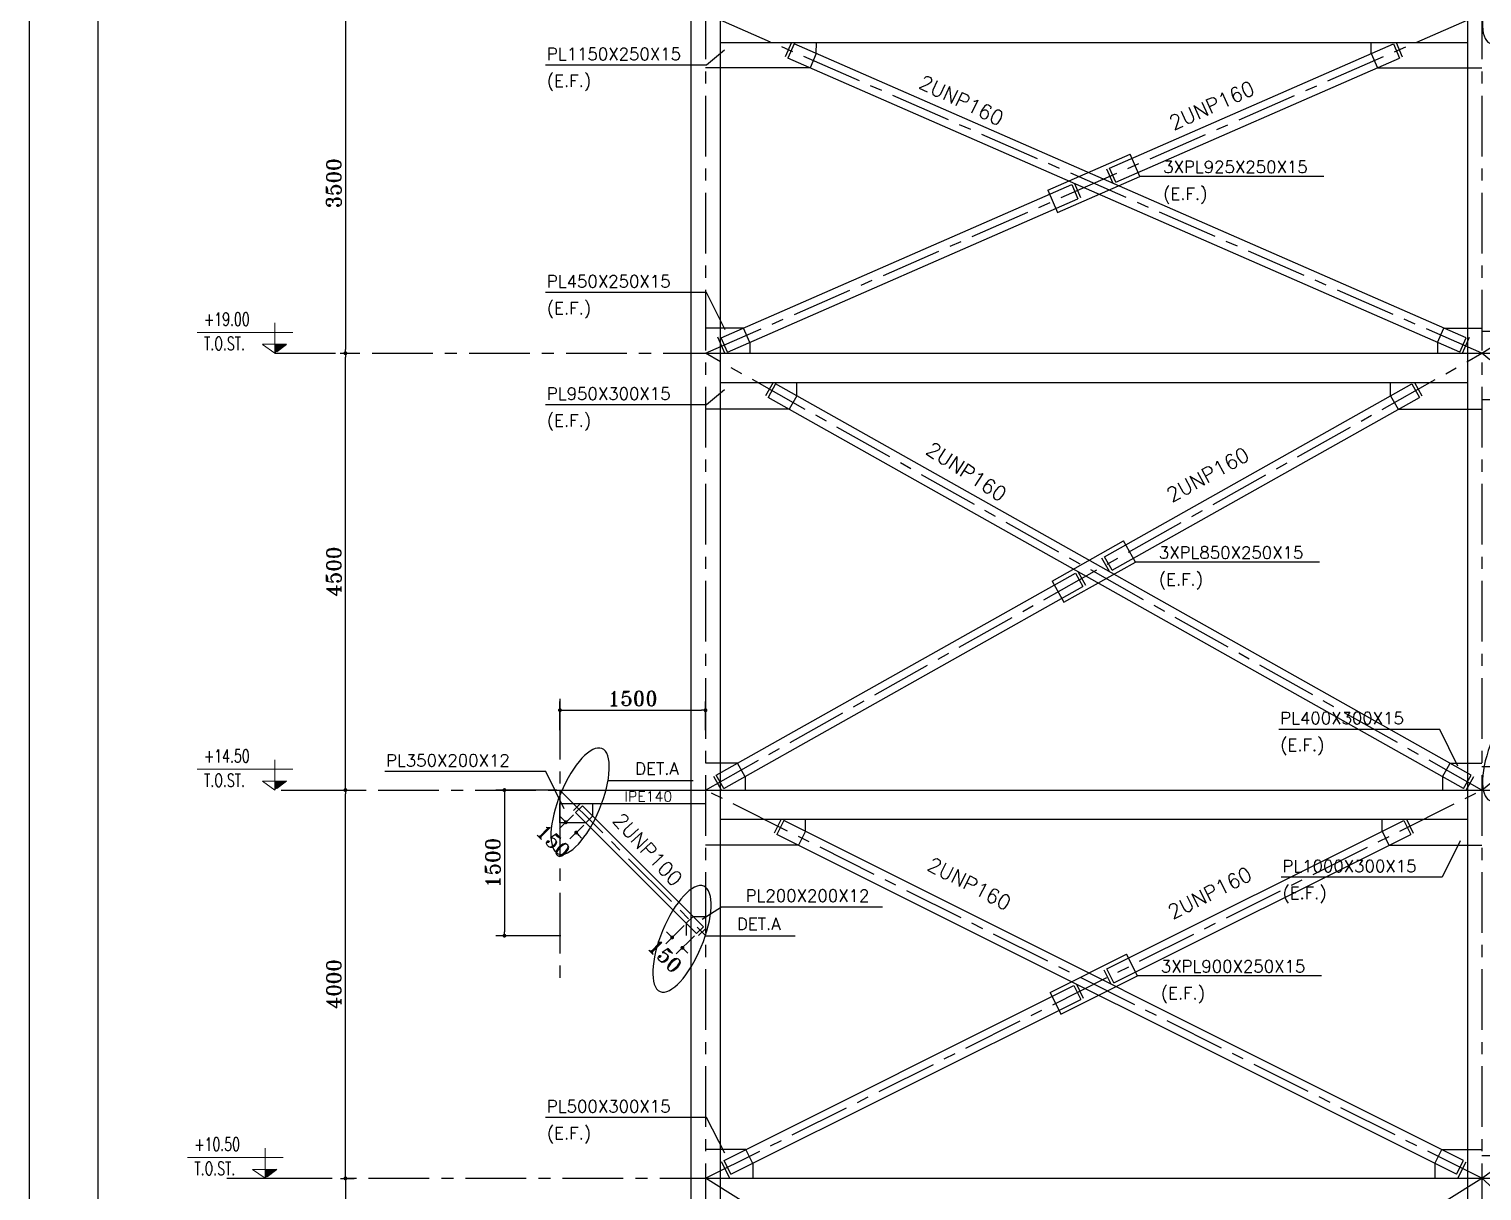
# Model space of a CAD drawing. Header units: inches. Extents: x 1387 to 2676, y -3554 to -2136.
# Drawn here: x 2520.25 to 2550.19, y -2833.79 to -2809.85 of the extents above; entities that cross this region are included whole.
import ezdxf
from ezdxf.enums import TextEntityAlignment as Align

# ---------------------------------------------------------------- set-up
doc = ezdxf.new("R2010")
doc.units = ezdxf.units.IN
doc.header["$MEASUREMENT"] = 0
doc.linetypes.add('CENTER', pattern=[2, 1.25, -0.25, 0.25, -0.25])
doc.linetypes.add('HIDDEN', pattern=[0.375, 0.25, -0.125])
for name, color, linetype in [('1', 1, 'Continuous'), ('2H', 2, 'HIDDEN'), ('2Y', 2, 'Continuous'), ('3', 3, 'HIDDEN'), ('3G', 3, 'Continuous'), ('AXE', 1, 'CENTER'), ('D', 1, 'Continuous'), ('DIM', 8, 'Continuous'), ('Layer4', 118, 'Continuous'), ('LEVEL', 3, 'HIDDEN'), ('MEMBER TEXT', 7, 'Continuous'), ('Pich', 2, 'Continuous')]:
    doc.layers.add(name, color=color, linetype=linetype)
doc.layers.add('2', color=2, linetype='Continuous', lineweight=9)
doc.styles.add('ROMANC', font='TXT.shx')
doc.styles.add('ROMANS', font='ROMANS')
doc.styles.add('ROMANT', font='romant')
doc.dimstyles.new('1-50-2', dxfattribs={"dimtxt": 0.3, "dimasz": 0.08, "dimexe": 0.18, "dimexo": 0.0625, "dimgap": 0.09, "dimtad": 1, "dimdec": 0, "dimlfac": 500, "dimdsep": 46, "dimtxsty": 'ROMANT', "dimblk": 'DOT', "dimcen": 0.09, "dimclrd": 1, "dimclre": 1, "dimclrt": 3, "dimadec": 0, "dimazin": 0, "dimtfac": 1, "dimtdec": 0, "dimtix": 1, "dimtofl": 0, "dimtmove": 2, "dimatfit": 3, "dimldrblk": 'DOT', "dimfxl": 1, "dimtolj": 1, "dimarcsym": 0})

# ---------------------------------------------------------------- blocks, each defined once
blk = doc.blocks.new('DOT')
at = {"layer": 'DIM', "color": 0, "linetype": 'ByBlock'}
blk.add_line((-0.5, 0), (-1, 0), dxfattribs=at)
at = {"layer": 'DIM', "color": 0, "linetype": 'ByBlock', "const_width": 0.5}
blk.add_lwpolyline([(-0.25, 0, 1), (0.25, 0, 1)], format="xyb", close=True, dxfattribs=at)
blk = doc.blocks.new('*D2699')
at = {"layer": 'Defpoints', "color": 0, "transparency": 16777216}
for p in [(2526.61, -2825.533), (2526.771, -2825.533), (2526.61, -2833.533)]:
    blk.add_point(p, dxfattribs=at)
at = {"layer": 'Pich', "color": 1, "lineweight": -2, "transparency": 16777216}
for p, q in [((2526.672, -2825.533), (2526.951, -2825.533)), ((2526.771, -2833.453), (2526.771, -2825.613)), ((2526.672, -2833.533), (2526.951, -2833.533))]:
    blk.add_line(p, q, dxfattribs=at)
at = {"layer": 'Pich', "color": 1, "lineweight": -2, "transparency": 16777216, "xscale": 0.08, "yscale": 0.08, "zscale": 0.08}
for p, rotation in [((2526.771, -2825.533), 90), ((2526.771, -2833.533), 270)]:
    blk.add_blockref('DOT', p, dxfattribs=dict(at, rotation=rotation))
at = {"layer": 'Pich', "color": 3, "transparency": 16777216, "insert": (2526.531, -2829.533), "char_height": 0.3, "attachment_point": 5, "rotation": 90, "style": 'ROMANT'}
blk.add_mtext('\\A1;4000', dxfattribs=at)
blk = doc.blocks.new('_Dot')
at = {"layer": 'DIM', "color": 0, "lineweight": -2}
blk.add_line((-0.5, 0), (-1, 0), dxfattribs=at)
at = {"layer": 'DIM', "color": 0, "const_width": 0.5}
blk.add_lwpolyline([(-0.25, 0, 1), (0.25, 0, 1)], format="xyb", close=True, dxfattribs=at)
blk = doc.blocks.new('*D2700')
at = {"layer": 'Defpoints', "color": 0, "transparency": 16777216}
for p in [(2526.771, -2833.533), (2526.771, -2843.533), (2526.771, -2843.533)]:
    blk.add_point(p, dxfattribs=at)
at = {"layer": 'Pich', "color": 1, "lineweight": -2, "transparency": 16777216}
for p, q in [((2526.771, -2833.613), (2526.771, -2843.453)), ((2526.834, -2833.533), (2526.951, -2833.533)), ((2526.834, -2843.533), (2526.951, -2843.533))]:
    blk.add_line(p, q, dxfattribs=at)
at = {"layer": 'Pich', "color": 1, "lineweight": -2, "transparency": 16777216, "xscale": 0.08, "yscale": 0.08, "zscale": 0.08}
for p, rotation in [((2526.771, -2833.533), 90), ((2526.771, -2843.533), 270)]:
    blk.add_blockref('DOT', p, dxfattribs=dict(at, rotation=rotation))
at = {"layer": 'Pich', "color": 3, "transparency": 16777216, "insert": (2526.531, -2838.533), "char_height": 0.3, "attachment_point": 5, "rotation": 90, "style": 'ROMANT'}
blk.add_mtext('\\A1;5000', dxfattribs=at)
blk = doc.blocks.new('*D2702')
at = {"layer": 'Defpoints', "color": 0, "transparency": 16777216}
for p in [(2526.601, -2816.533), (2526.771, -2816.533), (2526.601, -2825.533)]:
    blk.add_point(p, dxfattribs=at)
at = {"layer": 'Pich', "color": 1, "lineweight": -2, "transparency": 16777216}
for p, q in [((2526.664, -2816.533), (2526.951, -2816.533)), ((2526.771, -2825.453), (2526.771, -2816.613)), ((2526.664, -2825.533), (2526.951, -2825.533))]:
    blk.add_line(p, q, dxfattribs=at)
at = {"layer": 'Pich', "color": 1, "lineweight": -2, "transparency": 16777216, "xscale": 0.08, "yscale": 0.08, "zscale": 0.08}
for p, rotation in [((2526.771, -2816.533), 90), ((2526.771, -2825.533), 270)]:
    blk.add_blockref('DOT', p, dxfattribs=dict(at, rotation=rotation))
at = {"layer": 'Pich', "color": 3, "transparency": 16777216, "insert": (2526.531, -2821.033), "char_height": 0.3, "attachment_point": 5, "rotation": 90, "style": 'ROMANT'}
blk.add_mtext('\\A1;4500', dxfattribs=at)
blk = doc.blocks.new('*D2703')
at = {"layer": 'Defpoints', "color": 0, "transparency": 16777216}
for p in [(2526.771, -2809.533), (2526.771, -2816.533), (2526.771, -2816.533)]:
    blk.add_point(p, dxfattribs=at)
at = {"layer": 'Pich', "color": 1, "lineweight": -2, "transparency": 16777216}
for p, q in [((2526.834, -2809.533), (2526.951, -2809.533)), ((2526.771, -2809.613), (2526.771, -2816.453)), ((2526.834, -2816.533), (2526.951, -2816.533))]:
    blk.add_line(p, q, dxfattribs=at)
at = {"layer": 'Pich', "color": 1, "lineweight": -2, "transparency": 16777216, "xscale": 0.08, "yscale": 0.08, "zscale": 0.08}
for p, rotation in [((2526.771, -2809.533), 90), ((2526.771, -2816.533), 270)]:
    blk.add_blockref('DOT', p, dxfattribs=dict(at, rotation=rotation))
at = {"layer": 'Pich', "color": 3, "transparency": 16777216, "insert": (2526.531, -2813.033), "char_height": 0.3, "attachment_point": 5, "rotation": 90, "style": 'ROMANT'}
blk.add_mtext('\\A1;3500', dxfattribs=at)
blk = doc.blocks.new('*D3119')
at = {"layer": 'Defpoints', "color": 0, "transparency": 16777216}
for p in [(2534.192, -2823.887), (2531.192, -2824.362), (2534.192, -2824.362)]:
    blk.add_point(p, dxfattribs=at)
at = {"layer": 'Pich', "color": 1, "lineweight": -2, "transparency": 16777216}
for p, q in [((2531.192, -2824.3), (2531.192, -2823.707)), ((2531.272, -2823.887), (2534.112, -2823.887)), ((2534.192, -2824.3), (2534.192, -2823.707))]:
    blk.add_line(p, q, dxfattribs=at)
at = {"layer": 'Pich', "color": 1, "lineweight": -2, "transparency": 16777216, "xscale": 0.08, "yscale": 0.08, "zscale": 0.08, "rotation": 180}
blk.add_blockref('DOT', (2531.192, -2823.887), dxfattribs=at)
at = {"layer": 'Pich', "color": 1, "lineweight": -2, "transparency": 16777216, "xscale": 0.08, "yscale": 0.08, "zscale": 0.08}
blk.add_blockref('DOT', (2534.192, -2823.887), dxfattribs=at)
at = {"layer": 'Pich', "color": 3, "transparency": 16777216, "insert": (2532.692, -2823.647), "char_height": 0.3, "attachment_point": 5, "style": 'ROMANT'}
blk.add_mtext('\\A1;1500', dxfattribs=at)
blk = doc.blocks.new('*D3120')
at = {"layer": 'Defpoints', "color": 0, "transparency": 16777216}
for p in [(2531.192, -2825.533), (2530.048, -2828.533), (2531.276, -2828.533)]:
    blk.add_point(p, dxfattribs=at)
at = {"layer": 'Pich', "color": 1, "lineweight": -2, "transparency": 16777216}
for p, q in [((2531.129, -2825.533), (2529.868, -2825.533)), ((2530.048, -2825.613), (2530.048, -2828.453)), ((2531.213, -2828.533), (2529.868, -2828.533))]:
    blk.add_line(p, q, dxfattribs=at)
at = {"layer": 'Pich', "color": 1, "lineweight": -2, "transparency": 16777216, "xscale": 0.08, "yscale": 0.08, "zscale": 0.08}
for p, rotation in [((2530.048, -2825.533), 90), ((2530.048, -2828.533), 270)]:
    blk.add_blockref('DOT', p, dxfattribs=dict(at, rotation=rotation))
at = {"layer": 'Pich', "color": 3, "transparency": 16777216, "insert": (2529.808, -2827.033), "char_height": 0.3, "attachment_point": 5, "rotation": 90, "style": 'ROMANT'}
blk.add_mtext('\\A1;1500', dxfattribs=at)
blk = doc.blocks.new('*D3121')
at = {"layer": 'Defpoints', "color": 0, "transparency": 16777216}
for p in [(2531.514, -2825.996), (2531.726, -2826.208), (2531.526, -2826.409)]:
    blk.add_point(p, dxfattribs=at)
at = {"layer": 'Pich', "color": 1, "lineweight": -2, "transparency": 16777216}
for p, q in [((2531.47, -2826.04), (2531.186, -2826.324)), ((2531.257, -2826.14), (2531.201, -2826.084)), ((2531.682, -2826.253), (2531.399, -2826.536)), ((2531.582, -2826.465), (2531.639, -2826.522))]:
    blk.add_line(p, q, dxfattribs=at)
at = {"layer": 'Pich', "color": 1, "lineweight": -2, "transparency": 16777216, "xscale": 0.08, "yscale": 0.08, "zscale": 0.08}
for p, rotation in [((2531.314, -2826.197), 315.0000385691185), ((2531.526, -2826.409), 135.0000385691185)]:
    blk.add_blockref('DOT', p, dxfattribs=dict(at, rotation=rotation))
at = {"layer": 'Pich', "color": 3, "transparency": 16777216, "insert": (2531.058, -2826.585), "char_height": 0.3, "attachment_point": 5, "rotation": 315, "style": 'ROMANT'}
blk.add_mtext('\\A1;150', dxfattribs=at)
blk = doc.blocks.new('*D3122')
at = {"layer": 'Defpoints', "color": 0, "transparency": 16777216}
for p in [(2533.796, -2828.278), (2534.008, -2828.49), (2533.716, -2828.783)]:
    blk.add_point(p, dxfattribs=at)
at = {"layer": 'Pich', "color": 1, "lineweight": -2, "transparency": 16777216}
for p, q in [((2533.752, -2828.322), (2533.376, -2828.698)), ((2533.447, -2828.514), (2533.391, -2828.457)), ((2533.964, -2828.534), (2533.589, -2828.91)), ((2533.772, -2828.839), (2533.829, -2828.896))]:
    blk.add_line(p, q, dxfattribs=at)
at = {"layer": 'Pich', "color": 1, "lineweight": -2, "transparency": 16777216, "xscale": 0.08, "yscale": 0.08, "zscale": 0.08}
for p, rotation in [((2533.504, -2828.57), 315.00003856918), ((2533.716, -2828.783), 135.00003856918)]:
    blk.add_blockref('DOT', p, dxfattribs=dict(at, rotation=rotation))
at = {"layer": 'Pich', "color": 3, "transparency": 16777216, "insert": (2533.359, -2828.951), "char_height": 0.3, "attachment_point": 5, "rotation": 315, "style": 'ROMANT'}
blk.add_mtext('\\A1;150', dxfattribs=at)

msp = doc.modelspace()

# ---------------------------------------------------------------- linework, layer by layer
at = {"layer": '1'}
msp.add_lwpolyline([(2578.30094543, -2866.70794153), (2578.30094543, -2785.43959136), (2521.6679488, -2785.43959136), (2521.6679488, -2866.70794153)], close=True, dxfattribs=at)
at = {"layer": '2'}
for p, q in [((2525.68948899, -2816.10454546, 0.01499996), (2523.71783592, -2816.10454546, 0.01499996)), ((2525.31958209, -2816.53265937, 0.01499996), (2525.31958209, -2815.9082287, 0.01499996)), ((2525.31958209, -2816.53265937, 0.01499996), (2525.05953723, -2816.35249652, 0.01499996)), ((2525.05960382, -2816.34778567, 0.01499996), (2525.5596901, -2816.34778567, 0.01499996)), ((2525.68948899, -2825.10454546, 0.01499996), (2523.71783592, -2825.10454546, 0.01499996)), ((2525.31958209, -2825.53265937, 0.01499996), (2525.31958209, -2824.9082287, 0.01499996)), ((2525.31958209, -2825.53265937, 0.01499996), (2525.05953723, -2825.35249652, 0.01499996)), ((2525.05960382, -2825.34778567, 0.01499996), (2525.5596901, -2825.34778567, 0.01499996)), ((2525.11958209, -2833.53265937), (2525.11958209, -2832.9082287)), ((2525.48948899, -2833.10454546), (2523.51783592, -2833.10454546)), ((2525.11958209, -2833.53265937), (2524.85953723, -2833.35249652)), ((2524.85960382, -2833.34778567), (2525.3596901, -2833.34778567))]:
    msp.add_line(p, q, dxfattribs=at)
at = {"layer": '2H'}
for p, q in [((2525.5596235, -2816.35249652, 0.01499996), (2525.31958209, -2816.53265937, 0.01499996)), ((2525.5596235, -2825.35249652, 0.01499996), (2525.31958209, -2825.53265937, 0.01499996)), ((2525.3596235, -2833.35249652), (2525.11958209, -2833.53265937))]:
    msp.add_line(p, q, dxfattribs=at)
at = {"layer": '2Y'}
for p, q in [((2534.58409068, -2810.2851307, -0.00000005), (2534.21386213, -2810.59678715, -0.00000005)), ((2534.21386213, -2810.59678715, -0.00000005), (2530.89679601, -2810.59678715, -0.00000005)), ((2546.93363976, -2812.89065333, 0.00799075), (2543.14027087, -2812.89065333, 0.00799075)), ((2534.21386213, -2815.28173416, 0.01499996), (2530.89679601, -2815.28173416, 0.01499996)), ((2534.59672008, -2816.05009586, 0.01499996), (2534.21386213, -2815.28173416, 0.01499996)), ((2534.58411403, -2817.2851307, 0.01512507), (2534.21388549, -2817.59678715, 0.01512507)), ((2534.21388549, -2817.59678715, 0.01512507), (2530.89681936, -2817.59678715, 0.01512507)), ((2546.84392866, -2820.83657792, 0.00765882), (2543.05055977, -2820.83657792, 0.00765882)), ((2549.32491118, -2824.28173416), (2546.00784506, -2824.28173416)), ((2549.69513973, -2825.04018612), (2549.32491118, -2824.28173416)), ((2530.89926751, -2825.1536933), (2527.58220139, -2825.1536933)), ((2531.28212546, -2825.922055), (2530.89926751, -2825.1536933)), ((2532.18336042, -2825.33632589, 0.00005031), (2533.93877945, -2825.33632589, 0.00005031)), ((2549.74136164, -2826.57830119), (2549.3711331, -2827.33061003)), ((2549.3711331, -2827.33061003), (2546.05406698, -2827.33061003)), ((2534.12033209, -2828.19348621), (2534.51957306, -2827.94001009, -0.01527918)), ((2534.51953082, -2827.94001009, -0.01527918), (2537.83659693, -2827.94014238, -0.01527918)), ((2534.18990635, -2828.53513615, 0.00005031), (2536.03715239, -2828.53513615, 0.00005031)), ((2546.88428744, -2829.36268927, -0.00676203), (2543.09091855, -2829.36268927, -0.00676203)), ((2534.21389587, -2832.28173214, -0.01499996), (2530.89682975, -2832.28173214, -0.01499996)), ((2534.58688808, -2833.01416368, -0.01499996), (2534.21389587, -2832.28173214, -0.01499996))]:
    msp.add_line(p, q, dxfattribs=at)
at = {"layer": '2Y', "extrusion": (0, 0, -1)}
for centre in [(2550.80466625, -2809.05894707, -0.01484509), (2550.80464883, -2824.66233351, 0.0001548), (2531.60791741, -2825.76219808, 0.00005031), (2533.70629035, -2828.59756362, 0.00005031)]:
    msp.add_ellipse(centre, major_axis=(0.44980915, 1.08480463), ratio=0.3680028453, dxfattribs=at)
at = {"layer": '3'}
for points in [[(2525.31958209, -2816.53265937, 0.01499996), (2525.5596235, -2816.35249652, 0.01499996), (2525.31958209, -2816.35249652, 0.01499996)], [(2525.31958209, -2825.53265937, 0.01499996), (2525.5596235, -2825.35249652, 0.01499996), (2525.31958209, -2825.35249652, 0.01499996)], [(2525.11958209, -2833.53265937), (2525.3596235, -2833.35249652), (2525.11958209, -2833.35249652)]]:
    msp.add_solid(points, dxfattribs=at)
at = {"layer": '3G'}
for p, q in [((2533.89193407, -2791.23265937), (2533.89199319, -2853.93265937)), ((2534.49193407, -2791.23265937), (2534.49199319, -2853.93265937)), ((2549.89200652, -2791.23267446), (2549.89206565, -2853.93267446)), ((2534.49198339, -2810.13265937), (2549.89205584, -2810.13265937, 0.01499996)), ((2536.01763966, -2810.15655814, 0.00159982), (2535.88937054, -2810.44972539, 0.00159982)), ((2549.86602858, -2816.21562696, 0.01463432), (2536.01763966, -2810.15655814, 0.00165136)), ((2536.47571348, -2810.35697863, 0.00159982), (2536.47573012, -2810.13252018, 0.01306774)), ((2542.51785588, -2812.7154384, 0.00713433), (2548.36638438, -2810.15670849, 0.00165136)), ((2547.90830567, -2810.35711782, 0.00159982), (2547.9082945, -2810.13265937, 0.01306774)), ((2548.36638438, -2810.15670849, 0.00159982), (2548.49464635, -2810.44987886, 0.00159982)), ((2549.73775897, -2816.50879399, 0.01463432), (2535.88937054, -2810.44972539, 0.00165136)), ((2536.47571348, -2810.35697863, 0.00159982), (2536.34744437, -2810.65014587, 0.00159982)), ((2542.64611835, -2813.00860855, 0.00713433), (2548.49464635, -2810.44987886, 0.00165136)), ((2547.90830567, -2810.35711782, 0.00159982), (2548.03656764, -2810.65028819, 0.00159982)), ((2536.34744437, -2810.65014587, 0.00159982), (2534.19204696, -2810.65009542)), ((2548.03656764, -2810.65028819, 0.00159982), (2550.19196505, -2810.65029022)), ((2541.24368313, -2813.1746523, 0.00829505), (2542.93986077, -2812.43257496, 0.00670489)), ((2543.14027087, -2812.89065333, 0.00799075), (2542.93986077, -2812.43257496, 0.00700919)), ((2542.64611835, -2813.00860855, 0.00781407), (2542.51785584, -2812.71543831, 0.00718587)), ((2534.51784791, -2816.2154401, 0.01463432), (2541.73783565, -2813.05669707, 0.0078656)), ((2541.44409323, -2813.63273067, 0.00829505), (2543.14027087, -2812.89065333, 0.00670489)), ((2541.73783565, -2813.05669707, 0.00718587), (2541.86609816, -2813.34986732, 0.00781407)), ((2534.64611038, -2816.50861025, 0.01463432), (2541.86609812, -2813.34986723, 0.0078656)), ((2541.24368313, -2813.1746523, 0.00700918), (2541.44409323, -2813.63273067, 0.00799075)), ((2534.97592662, -2816.01503076, 0.01405248), (2534.19195744, -2816.0150315)), ((2535.10418871, -2816.30820005, 0.01468585), (2534.97592662, -2816.01503076, 0.01405248)), ((2549.27968553, -2816.30837264, 0.01468585), (2549.40795476, -2816.01520648, 0.01405248)), ((2549.40795476, -2816.01520648, 0.01405248), (2550.19192393, -2816.01522631)), ((2550.67496017, -2816.08321572, 0.01478261), (2550.19195993, -2816.08321526)), ((2534.64611038, -2816.50861025, 0.01468585), (2534.51784791, -2816.2154401, 0.01405248)), ((2535.10418909, -2816.30820092, 0.01468585), (2535.10418909, -2816.53265937, 0.01499996)), ((2549.27968515, -2816.30837351, 0.01468585), (2549.27967968, -2816.53283196, 0.01499996)), ((2549.73775897, -2816.50879399, 0.01468585), (2549.86602858, -2816.21562696, 0.01405248)), ((2534.49195793, -2816.53265937, 0.01512507), (2549.89203038, -2816.53265937, 0.03012503)), ((2534.4919585, -2817.13265937, 0.01512507), (2549.89203095, -2817.13265937, 0.03012503)), ((2535.63727562, -2817.16207505, 0.01369401), (2535.48039197, -2817.4409792, 0.01369401)), ((2549.97018407, -2825.22433954, 0.00020791), (2535.63727562, -2817.16207505, 0.01364498)), ((2536.07306334, -2817.40720575, 0.01369401), (2536.07306105, -2817.13265937, 0.01604126)), ((2542.41376466, -2820.72436389, 0.00770785), (2548.74671388, -2817.16206269, 0.01364498)), ((2548.31092662, -2817.40719421, 0.01369401), (2548.31092839, -2817.13264783, 0.01604126)), ((2548.74671388, -2817.16206269, 0.01369401), (2548.90359806, -2817.44096654, 0.01369401)), ((2549.81330042, -2825.50324368, 0.00020791), (2535.48039197, -2817.4409792, 0.01364498)), ((2536.07306334, -2817.40720575, 0.01369401), (2535.91617969, -2817.6861099, 0.01369401)), ((2542.57064883, -2821.00326774, 0.00770785), (2548.90359806, -2817.44096654, 0.01364498)), ((2548.31092662, -2817.40719421, 0.01369401), (2548.46781079, -2817.68609806, 0.01369401)), ((2551.17191236, -2817.48969493, 0.01404548), (2550.1919586, -2817.489694)), ((2535.91617969, -2817.6861099, 0.01369401), (2534.19195902, -2817.68611152, -0.00357451)), ((2548.46781079, -2817.68609806, 0.01369401), (2550.19203147, -2817.68609644, -0.00357451)), ((2541.33343703, -2821.22878973, 0.00673641), (2542.80542825, -2820.40079066, 0.0081164)), ((2543.05055977, -2820.83657792, 0.00765882), (2542.80542825, -2820.40079066, 0.00765882)), ((2541.57856855, -2821.66457699, 0.00673641), (2543.05055977, -2820.83657792, 0.0081164)), ((2542.57064883, -2821.00326774, 0.00765882), (2542.41376466, -2820.72436389, 0.00765882)), ((2534.41382063, -2825.22435421, 0.00020791), (2541.81334796, -2821.06209992, 0.00714496)), ((2541.33343703, -2821.22878973, 0.00719398), (2541.57856855, -2821.66457699, 0.00719398)), ((2541.81334796, -2821.06209992, 0.00719398), (2541.97023214, -2821.34100376, 0.00719398)), ((2534.5707048, -2825.50325806, 0.00020791), (2541.97023214, -2821.34100376, 0.00714496)), ((2534.84960789, -2824.97922269, 0.00015888), (2534.1920527, -2824.97922455, -0.00015178)), ((2535.00649207, -2825.25812654, 0.00015888), (2534.84960789, -2824.97922269, 0.00015888)), ((2549.3775127, -2825.25811298, 0.00015888), (2549.53439635, -2824.97920884, 0.00015888)), ((2549.53439635, -2824.97920884, 0.00015888), (2550.19195154, -2824.97920946, -0.00015178)), ((2550.58546684, -2825.05562324, 0.0001548), (2550.19191039, -2825.05562361)), ((2534.5707048, -2825.50325806, 0.00015888), (2534.41382063, -2825.22435421, 0.00015888)), ((2535.00649207, -2825.25812654, 0.00015888), (2535.00650594, -2825.53267292, 0.01387494)), ((2549.3775127, -2825.25811298, 0.00015888), (2549.37749934, -2825.53265937, 0.01387494)), ((2549.81330042, -2825.50324368, 0.00015888), (2549.97018407, -2825.22433954, 0.00015888)), ((2531.19196117, -2825.53265937), (2531.19196135, -2825.81243543)), ((2531.19196201, -2825.53265937), (2534.19205379, -2825.53267411, -0.00007354)), ((2534.49198339, -2825.53265937), (2549.89205584, -2825.53265937, 0.01499996)), ((2531.19196135, -2825.81243543), (2534.20325032, -2825.81245016, -0.00007354)), ((2531.19196159, -2826.20841749), (2531.19196135, -2825.81243543)), ((2531.6555875, -2825.85486381), (2531.51416624, -2825.99628526)), ((2531.51416624, -2825.99628526), (2534.00811737, -2828.49023303)), ((2531.6555875, -2825.85486381), (2534.14953863, -2828.34881158)), ((2531.86771968, -2826.0669957), (2531.86772092, -2825.81243873, -0.0000165)), ((2531.72629842, -2826.20841715), (2531.19196159, -2826.20841749)), ((2531.86771968, -2826.0669957), (2531.72629842, -2826.20841715)), ((2534.49198339, -2826.13265937), (2549.89205584, -2826.13265937, 0.01499996)), ((2535.80352257, -2826.15949222, -0.00139332), (2535.66041406, -2826.44570883, -0.00139332)), ((2549.80995427, -2833.16271811, -0.01457465), (2535.80352257, -2826.15949222, -0.00144364)), ((2536.25073604, -2826.38309927, -0.00139332), (2536.25075034, -2826.13265937, 0.01328689)), ((2542.46034678, -2829.21958154, -0.00718129), (2548.58051666, -2826.15949222, -0.00144364)), ((2548.13330319, -2826.38309927, -0.00139332), (2548.13328889, -2826.13265937, 0.01328689)), ((2548.58051666, -2826.15949222, -0.00139332), (2548.72362517, -2826.44570883, -0.00139332)), ((2549.66684565, -2833.44893467, -0.01457465), (2535.66041406, -2826.44570883, -0.00144364)), ((2536.25073604, -2826.38309927, -0.00139332), (2536.10762752, -2826.66931589, -0.00139332)), ((2542.60345482, -2829.5057962, -0.00718129), (2548.72361609, -2826.44568966, -0.00144364)), ((2548.13330319, -2826.38309927, -0.00139332), (2548.2764117, -2826.66931589, -0.00139332)), ((2536.10762752, -2826.66931589, -0.00139332), (2534.19208928, -2826.66931769)), ((2548.2764117, -2826.66931589, -0.00139332), (2550.19194995, -2826.66931769)), ((2533.93740645, -2828.13667969), (2533.79598519, -2828.27810114)), ((2533.79598519, -2828.27810114), (2533.79598519, -2828.53265937)), ((2533.93740645, -2828.13667969), (2534.19196479, -2828.13667969)), ((2534.14953863, -2828.34881158), (2534.00811737, -2828.49023303)), ((2541.29312068, -2829.70257234, -0.00823783), (2542.86731086, -2828.91547612, -0.00676203)), ((2543.09091855, -2829.36268927, -0.00791919), (2542.86731086, -2828.91547612, -0.00708067)), ((2542.60345566, -2829.50579788, -0.00776826), (2542.46034674, -2829.21958147, -0.0072316)), ((2534.57409487, -2833.16273867, -0.01457465), (2541.78058361, -2829.5594638, -0.00781857)), ((2541.51672836, -2830.14978549, -0.00823783), (2543.09091855, -2829.36268927, -0.00676203)), ((2541.78058357, -2829.55946373, -0.0072316), (2541.92369249, -2829.84568015, -0.00776825)), ((2534.71719358, -2833.44893467, -0.01457465), (2541.92369245, -2829.84568007, -0.00781857)), ((2541.29312068, -2829.70257234, -0.00708066), (2541.51672836, -2830.14978549, -0.00791919)), ((2535.02129842, -2832.93911105, -0.01462496), (2534.1919734, -2832.93911184)), ((2534.71719358, -2833.44893467, -0.01477529), (2534.57408494, -2833.16271809, -0.01462496)), ((2535.16440705, -2833.22532762, -0.01477529), (2535.02129832, -2832.93911086, -0.01462496)), ((2549.21963218, -2833.22532762, -0.01477529), (2549.36274091, -2832.93911086, -0.01462496)), ((2549.36274081, -2832.93911105, -0.01462496), (2550.19206583, -2832.93911184)), ((2549.66684565, -2833.44893467, -0.01477529), (2549.80995428, -2833.16271809, -0.01462496)), ((2550.62694273, -2833.06800311, -0.014818), (2550.19194391, -2833.0680027)), ((2535.16440705, -2833.22532762, -0.01477529), (2535.16440663, -2833.53265937, -0.01434501)), ((2549.21963218, -2833.22532762, -0.01477529), (2549.2196326, -2833.53265937, -0.01434501)), ((2534.49198339, -2833.53265937, -0.01499996), (2549.89205584, -2833.53265937))]:
    msp.add_line(p, q, dxfattribs=at)
at = {"layer": 'AXE'}
for p, q in [((2534.19192249, -2789.2250251), (2534.19199494, -2855.78661018)), ((2550.19199494, -2789.2250251), (2550.19192249, -2855.78661018)), ((2534.19195793, -2816.53265937, 0.01499996), (2550.1919661, -2809.53265937)), ((2550.19191084, -2816.53285417, 0.01499996), (2534.19207312, -2809.53246457)), ((2550.19191084, -2816.53285417, 0.01499996), (2561.19201857, -2809.53265937)), ((2535.9626708, -2810.13250768, 0.00159982), (2535.83440169, -2810.42567493, 0.00159982)), ((2548.42135382, -2810.13265937, 0.00159982), (2548.54961579, -2810.42582974, 0.00159982)), ((2542.5911489, -2813.03265767, 0.00781407), (2542.46288644, -2812.73948752, 0.00718587)), ((2541.7928051, -2813.03264795, 0.00718587), (2541.92106757, -2813.32581811, 0.00781407)), ((2534.59114094, -2816.53265937, 0.01468585), (2534.44668159, -2816.20246794, 0.0139725)), ((2549.79272783, -2816.53284445, 0.01468585), (2549.93719522, -2816.20265654, 0.0139725)), ((2525.31958209, -2816.53265937, 0.01499996), (2569.67528471, -2816.53265937, 0.01499996)), ((2550.19195085, -2825.53265902, -0.00007354), (2534.19195793, -2816.53265912, 0.01492642)), ((2534.19205444, -2825.53267411, -0.00007354), (2550.19203038, -2816.53264403, 0.01492642)), ((2561.19200348, -2825.53265937), (2550.19191084, -2816.53285417, 0.01499996)), ((2550.19191084, -2825.53265937), (2561.19200348, -2816.53285417, 0.01499996)), ((2535.58498109, -2817.13265937, 0.01369401), (2535.42809744, -2817.41156351, 0.01369401)), ((2548.79900835, -2817.13264691, 0.01369401), (2548.95589253, -2817.41155076, 0.01369401)), ((2542.51835436, -2821.03268352, 0.00765882), (2542.36147019, -2820.75377967, 0.00765882)), ((2541.86564243, -2821.03268414, 0.00719398), (2542.02252661, -2821.31158798, 0.00719398)), ((2531.19196, -2823.65094549), (2531.19196363, -2829.47287416)), ((2534.51841033, -2825.53267384, 0.00015888), (2534.36152616, -2825.25376999, 0.00015888)), ((2549.86559495, -2825.53265937, 0.00015888), (2550.0224786, -2825.25375523, 0.00015888)), ((2525.44805149, -2825.53265937), (2569.80375411, -2825.53265937)), ((2531.19196117, -2825.53265937), (2534.19196521, -2828.53265937)), ((2534.19197396, -2833.53265937, -0.01499996), (2550.19195102, -2825.53265937)), ((2550.19206527, -2833.53265937, -0.01499996), (2534.19208821, -2825.53265937)), ((2550.19206527, -2833.53265937, -0.01499996), (2561.19200348, -2825.53265937)), ((2531.61316107, -2825.81243743), (2531.47173981, -2825.95385888)), ((2535.74985695, -2826.13265937, -0.00139332), (2535.60674844, -2826.41887599, -0.00139332)), ((2548.63418227, -2826.13265937, -0.00139332), (2548.77729079, -2826.41887599, -0.00139332)), ((2534.19196506, -2828.39123796), (2534.0505438, -2828.53265941)), ((2542.54979008, -2829.53263081, -0.00776826), (2542.40668116, -2829.24641439, -0.0072316)), ((2541.83424915, -2829.53263081, -0.0072316), (2541.97735806, -2829.81884722, -0.00776825)), ((2534.69197396, -2833.53265937, -0.01480517), (2534.52041934, -2833.18955095, -0.01462496)), ((2549.69206527, -2833.53265937, -0.01480517), (2549.86361989, -2833.18955095, -0.01462496)), ((2525.24805149, -2833.53265937, -0.01499996), (2569.80375411, -2833.53265937, -0.01499996)), ((2550.19193405, -2843.53265937, -0.01499996), (2534.19197396, -2833.53265937, -0.01499996)), ((2534.19210518, -2843.53265937, -0.01499996), (2550.19206527, -2833.53265937, -0.01499996)), ((2561.19198651, -2843.53265937, -0.01499996), (2550.19206527, -2833.53265937, -0.01499996))]:
    msp.add_line(p, q, dxfattribs=at)
at = {"layer": 'D'}
msp.add_line((2524.32696957, -2833.53265937), (2526.47733037, -2833.53265937), dxfattribs=at)
at = {"layer": 'Layer4'}
msp.add_lwpolyline([(2520.25212388, -2784.02376645), (2520.25212388, -2868.12376645), (2579.71677035, -2868.12376645), (2579.71677035, -2784.02376645)], close=True, dxfattribs=at)

# ---------------------------------------------------------------- texts
at = {"layer": '2Y', "style": 'ROMANC'}
for p in [(2532.74137488, -2825.2151116, 0.00005031), (2534.83974782, -2828.41392187, 0.00005031)]:
    msp.add_text('DET.A', height=0.249999306, dxfattribs=at).set_placement(p)
at = {"layer": '3G', "style": 'ROMANC'}
for s, height, p in [('PL1150X250X15', 0.2499993062, (2530.9230251, -2810.49065702, -0.00000005)), ('(E.F.)', 0.249999306, (2530.9230251, -2811.04394313, -0.00000005)), ('3XPL925X250X15', 0.2499993062, (2543.62316837, -2812.81790538, 0.00799075)), ('(E.F.)', 0.249999306, (2543.62316837, -2813.37119149, 0.00799075)), ('PL450X250X15', 0.2499993062, (2530.9230251, -2815.17560404, 0.01499996)), ('(E.F.)', 0.249999306, (2530.9230251, -2815.72889014, 0.01499996)), ('PL950X300X15', 0.2499993062, (2530.92304846, -2817.49065702, 0.01512507)), ('(E.F.)', 0.249999306, (2530.92304846, -2818.04394313, 0.01512507)), ('3XPL850X250X15', 0.2499993062, (2543.53345726, -2820.76382997, 0.00765882)), ('(E.F.)', 0.249999306, (2543.53345726, -2821.31711608, 0.00765882)), ('PL400X300X15', 0.2499993062, (2546.03407415, -2824.17560404)), ('(E.F.)', 0.249999306, (2546.03407415, -2824.72889014)), ('PL350X200X12', 0.2499993062, (2527.60843049, -2825.04756317)), ('IPE140', 0.21249941, (2532.52212587, -2825.77158951, -0.00216021)), ('PL1000X300X15', 0.2499993062, (2546.08029607, -2827.22447991)), ('(E.F.)', 0.249999306, (2546.08029607, -2827.77776601)), ('3XPL900X250X15', 0.2499993062, (2543.57381604, -2829.28994132, -0.00676203)), ('(E.F.)', 0.249999306, (2543.57381604, -2829.84322743, -0.00676203)), ('PL500X300X15', 0.2499993062, (2530.92305885, -2832.17560201, -0.01499996)), ('(E.F.)', 0.249999306, (2530.92305885, -2832.72888812, -0.01499996))]:
    msp.add_text(s, height=height, dxfattribs=at).set_placement(p)
msp.add_text('PL200X200X12', height=0.2499993062, rotation=359.997714969, dxfattribs=at).set_placement((2535.01871315, -2827.83389988, -0.01527918))
at = {"layer": 'LEVEL', "style": 'ROMANS', "width": 0.7}
for s, p in [('+19.00', (2523.85863415, -2815.96491133, 0.01499996)), ('T.O.ST.  ', (2523.85863415, -2816.46615824, 0.01499996)), ('+14.50', (2523.85863415, -2824.96491133, 0.01499996)), ('T.O.ST.  ', (2523.85863415, -2825.46615824, 0.01499996)), ('+10.50', (2523.65863415, -2832.96491133)), ('T.O.ST.  ', (2523.65863415, -2833.46615824))]:
    msp.add_text(s, height=0.27, dxfattribs=at).set_placement(p)
at = {"layer": 'MEMBER TEXT', "color": 3, "ltscale": 2, "style": 'ROMANS'}
for s, rotation, p in [('2UNP160', 334.492784274, (2539.36256938, -2811.53765335, 0.00749998)), ('2UNP160', 24.125190238, (2544.72406994, -2811.64590907, 0.00749998)), ('2UNP160', 326.784899528, (2539.43955798, -2819.17202533, 0.00742644)), ('2UNP160', 28.829649966, (2544.65830926, -2819.24388275, 0.00742644)), ('2UNP100', 312.858448211, (2532.82579447, -2826.92026195)), ('2UNP160', 332.495366971, (2539.51893983, -2827.67477108, -0.00749998)), ('2UNP160', 26.688858349, (2544.6916597, -2827.86660942, -0.00749998))]:
    msp.add_text(s, height=0.3, rotation=rotation, dxfattribs=at).set_placement(p, align=Align.BOTTOM_CENTER)

# ---------------------------------------------------------------- dimensions: what is measured, and where the dimension line sits
at = {"layer": 'Pich'}
for base, p1, p2, picture, middle in [((2526.77104266, -2816.53265937), (2526.77104266, -2809.53265937), (2526.77104266, -2816.53265937), '*D2703', (2526.53104266, -2813.03265937)), ((2526.77104266, -2816.53265937), (2526.60104266, -2825.53265937), (2526.60104266, -2816.53265937), '*D2702', (2526.53104266, -2821.03265937)), ((2526.77104266, -2825.53265937), (2526.60956695, -2833.53265937), (2526.60956695, -2825.53265937), '*D2699', (2526.53104266, -2829.53265937)), ((2530.04841215, -2828.53265937), (2531.19196201, -2825.53265937), (2531.27569847, -2828.53265937), '*D3120', (2529.80841215, -2827.03265937)), ((2526.77104266, -2843.53265937), (2526.77104266, -2833.53265937), (2526.77104266, -2843.53265937), '*D2700', (2526.53104266, -2838.53265937))]:
    dim = msp.add_linear_dim(base=base, p1=p1, p2=p2, angle=90, dimstyle='1-50-2', dxfattribs=at)
    dim.commit()
    dim.dimension.update_dxf_attribs({"geometry": picture, "text_midpoint": middle})
dim = msp.add_linear_dim(base=(2534.19196201, -2823.8872383), p1=(2531.19196201, -2824.36237964), p2=(2534.19196201, -2824.36237644), dimstyle='1-50-2', dxfattribs=at)
dim.commit()
dim.dimension.update_dxf_attribs({"geometry": '*D3119', "text_midpoint": (2532.69196201, -2823.6472383)})
for base, p1, p2, picture, middle in [((2531.52579176, -2826.40892408), (2531.51416624, -2825.99628526), (2531.72629842, -2826.20841715), '*D3121', (2531.05776067, -2826.58535912)), ((2533.71581007, -2828.78254072), (2533.79598519, -2828.27810114), (2534.00811737, -2828.49023303), '*D3122', (2533.35890729, -2828.9509672))]:
    dim = msp.add_linear_dim(base=base, p1=p1, p2=p2, angle=315.000038569, dimstyle='1-50-2', dxfattribs=at)
    dim.commit()
    dim.dimension.update_dxf_attribs({"geometry": picture, "text_midpoint": middle, "dimtype": 161})

doc.saveas('drawing.dxf')
